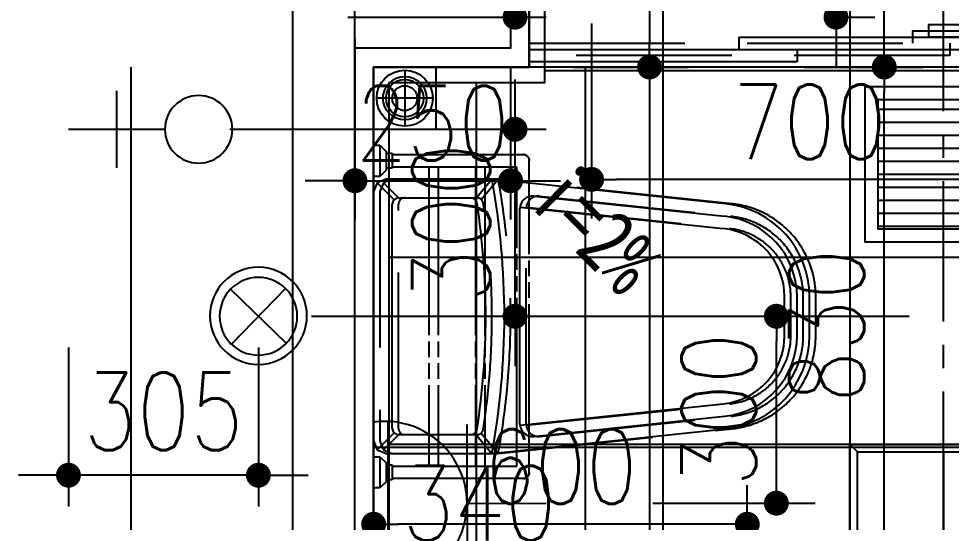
# Model space of a CAD drawing. Header units: inches. Extents: x -2597087 to 134135, y -662679 to 20000.
# Drawn here: x 7885 to 9383, y 11379 to 12187 of the extents above; entities that cross this region are included whole.
import ezdxf
from ezdxf.enums import TextEntityAlignment as Align

# ---------------------------------------------------------------- set-up
doc = ezdxf.new("R2010")
doc.units = ezdxf.units.IN
doc.header["$LTSCALE"] = 100
doc.header["$MEASUREMENT"] = 0
for name, pattern in [('__DASH', [0.35, 0.25, -0.1]), ('CENTER2', [1.125, 0.75, -0.125, 0.125, -0.125]), ('DASH', [0.35, 0.25, -0.1]), ('DASHDOT2', [12.7, 6.35, -3.175, 0, -3.175])]:
    doc.linetypes.add(name, pattern=pattern)
doc.layers.get('0').update_dxf_attribs({"linetype": 'CONTINUOUS'})
doc.layers.get('Defpoints').update_dxf_attribs({"linetype": 'CONTINUOUS'})
for name, color, linetype in [('_ARWALL-1', 7, 'CONTINUOUS'), ('C天-CEILITE', 5, 'CONTINUOUS'), ('EBE-REFR', 3, 'CONTINUOUS'), ('EQUIP-动力', 3, 'CONTINUOUS'), ('floor', 8, 'CONTINUOUS'), ('FURNITURE', 1, 'CONTINUOUS'), ('IBS-Water pipe', 1, 'CONTINUOUS'), ('IFC-NORM', 8, 'CONTINUOUS'), ('IRC-MED1', 250, 'CONTINUOUS'), ('RC', 1, 'CONTINUOUS'), ('T-BORDER', 252, 'CONTINUOUS'), ('WALL', 7, 'CONTINUOUS'), ('wall-dim', 3, 'CONTINUOUS'), ('WC', 1, 'CONTINUOUS'), ('天花开线', 4, 'CONTINUOUS')]:
    doc.layers.add(name, color=color, linetype=linetype)
doc.styles.get("Standard").update_dxf_attribs({"font": 'txt.shx', "width": 0.8, "bigfont": 'GBCBIG.shx'})
doc.styles.add('宋体', font='', dxfattribs={"width": 0.8})
doc.styles.add('尺寸标注', font='romans.shx', dxfattribs={"width": 0.8, "bigfont": 'hztxt.shx'})
doc.styles.add('繁黑体', font='simhei.ttf')
doc.styles.get('宋体').set_extended_font_data('SimSun')
doc.dimstyles.new('50', dxfattribs={"dimscale": 50, "dimtxt": 2.4, "dimasz": 0.8, "dimexe": 1.25, "dimexo": 0.6, "dimgap": 0.65, "dimtad": 1, "dimdec": 0, "dimdsep": 46, "dimtxsty": 'Standard', "dimblk1": 'DOT', "dimblk2": 'DOT', "dimsah": 1, "dimcen": 2.5, "dimclrd": 3, "dimclre": 3, "dimclrt": 3, "dimadec": 0, "dimazin": 0, "dimtfac": 1, "dimtdec": 0, "dimtix": 1, "dimtmove": 2, "dimatfit": 0, "dimldrblk": 'DOT', "dimfxl": 5, "dimfxlon": 1, "dimarcsym": 0})
doc.dimstyles.new('EHE1：50', dxfattribs={"dimscale": 50, "dimtxt": 2.5, "dimasz": 0.8, "dimexe": 1, "dimexo": 1, "dimgap": 0.8, "dimtad": 1, "dimdec": 0, "dimdsep": 46, "dimtxsty": '尺寸标注', "dimblk": 'DOT', "dimcen": 2.5, "dimclrd": 256, "dimclre": 256, "dimclrt": 256, "dimadec": 0, "dimazin": 0, "dimtfac": 1, "dimtdec": 0, "dimtix": 1, "dimtmove": 2, "dimatfit": 3, "dimldrblk": 'DOT', "dimfxl": 1, "dimtolj": 1, "dimtzin": 0, "dimarcsym": 0})

# ---------------------------------------------------------------- blocks, each defined once
blk = doc.blocks.new('A$C01FD4D6F')
at = {"color": 5}
for p, q in [((0, 154.8), (0, 0)), ((61.6, 77.4), (-61.6, 77.4))]:
    blk.add_line(p, q, dxfattribs=at)
blk.add_ellipse((0, 209), major_axis=(38.3, 38.3), ratio=1, start_param=5.497787, end_param=11.780972, dxfattribs=at)
blk = doc.blocks.new('A$C10063286')
for p, q in [((-44.8, -43.3), (44.8, 43.3)), ((-43.3, 44.8), (43.3, -44.8))]:
    blk.add_line(p, q)
for centre, radius in [((-0.7, 0), 77.9), ((0, 0), 62.3)]:
    blk.add_circle(centre, radius)
blk = doc.blocks.new('_Dot')
at = {"color": 0, "linetype": 'ByBlock', "lineweight": -2}
blk.add_line((-0.5, 0), (-1, 0), dxfattribs=at)
at = {"color": 0, "linetype": 'ByBlock', "const_width": 0.5}
blk.add_lwpolyline([(-0.25, 0, 1), (0.25, 0, 1)], format="xyb", close=True, dxfattribs=at)
blk = doc.blocks.new('*D31')
at = {"layer": 'Defpoints', "color": 0, "transparency": 16777216}
for p in [(7965, 11709.9), (8270, 11709.9), (7965, 11454.8)]:
    blk.add_point(p, dxfattribs=at)
at = {"layer": 'EBE-REFR', "lineweight": -2, "transparency": 16777216}
for p, q in [((7965, 11659.9), (7965, 11404.8)), ((8270, 11659.9), (8270, 11404.8)), ((7925, 11454.8), (7885, 11454.8)), ((8270, 11454.8), (7965, 11454.8)), ((8310, 11454.8), (8350, 11454.8))]:
    blk.add_line(p, q, dxfattribs=at)
at = {"layer": 'EBE-REFR', "lineweight": -2, "transparency": 16777216, "xscale": 40, "yscale": 40, "zscale": 40}
blk.add_blockref('_Dot', (7965, 11454.8), dxfattribs=at)
at = {"layer": 'EBE-REFR', "lineweight": -2, "transparency": 16777216, "xscale": 40, "yscale": 40, "zscale": 40, "rotation": 180}
blk.add_blockref('_Dot', (8270, 11454.8), dxfattribs=at)
at = {"layer": 'EBE-REFR', "transparency": 16777216, "insert": (8117.5, 11557.3), "char_height": 125, "attachment_point": 5, "style": '尺寸标注'}
blk.add_mtext('\\A1;305', dxfattribs=at)
blk = doc.blocks.new('*D32')
at = {"layer": 'Defpoints', "color": 0, "transparency": 16777216}
for p in [(8174, 12009.9), (8682.1, 12009.9), (8315, 11709.9)]:
    blk.add_point(p, dxfattribs=at)
at = {"layer": 'EBE-REFR', "lineweight": -2, "transparency": 16777216}
for p, q in [((8682.1, 12049.9), (8682.1, 12089.9)), ((8224, 12009.9), (8732.1, 12009.9)), ((8682.1, 11709.9), (8682.1, 12009.9)), ((8365, 11709.9), (8732.1, 11709.9)), ((8682.1, 11669.9), (8682.1, 11629.9))]:
    blk.add_line(p, q, dxfattribs=at)
at = {"layer": 'EBE-REFR', "lineweight": -2, "transparency": 16777216, "xscale": 40, "yscale": 40, "zscale": 40}
for p, rotation in [((8682.1, 12009.9), 270), ((8682.1, 11709.9), 90)]:
    blk.add_blockref('_Dot', p, dxfattribs=dict(at, rotation=rotation))
at = {"layer": 'EBE-REFR', "transparency": 16777216, "insert": (8579.6, 11859.9), "char_height": 125, "attachment_point": 5, "rotation": 90, "style": '尺寸标注'}
blk.add_mtext('\\A1;300', dxfattribs=at)
blk = doc.blocks.new('A$C59A76B4E')
at = {"color": 8, "linetype": 'ByBlock'}
for p, q in [((262.7, 407.6), (290, 440)), ((132.9, 407.1), (105.9, 434.1)), ((140, 410), (256.2, 410)), ((357.1, 412.8), (663.6, 380.5)), ((130, 40), (130, 400)), ((335, 47.1), (335, 392.9)), ((335.1, 395), (661.5, 360.6)), ((760, 188.7), (760, 251.2)), ((780, 188.7), (780, 251.2)), ((335.1, 45), (661.5, 79.4)), ((357.1, 27.2), (663.6, 59.5)), ((132.9, 32.9), (105.9, 5.9)), ((140, 30), (256.2, 30)), ((262.7, 32.4), (290, 0))]:
    blk.add_line(p, q, dxfattribs=at)
at = {"color": 251, "linetype": 'DASHDOT2', "ltscale": 0.1}
blk.add_line((0, 220), (950, 220), dxfattribs=at)
at = {"linetype": 'ByBlock'}
blk.add_lwpolyline([(290, 440), (120, 440), (105.9, 434.1), (100, 420), (100, 20), (105.9, 5.9), (120, 0), (290, 0), (665, 39.5, 0.385211), (800, 188.8), (800, 251.2, 0.385211), (665, 400.5), (290, 440)], format="xyb", dxfattribs=at)
at = {"color": 8, "linetype": 'ByBlock'}
for centre, radius, start, end in [((-910, 220), 1220, 349.6111, 10.3889), ((140, 400), 10, 90, 180), ((256.2, 400), 10, 8.7743, 90), ((355, 392.9), 20, 83.9868, 180), ((-910, 220), 1190, 351.2257, 8.7743), ((650, 251.2), 130, 0, 83.9868), ((650, 251.2), 110, 0, 83.9868), ((650, 188.8), 110, 276.0132, 0), ((650, 188.8), 130, 276.0132, 0), ((355, 47.1), 20, 180, 276.0132), ((140, 40), 10, 180, 270), ((256.2, 40), 10, 270, 351.2257)]:
    blk.add_arc(centre, radius, start, end, dxfattribs=at)
blk = doc.blocks.new('*D77')
at = {"layer": 'Defpoints', "color": 0, "transparency": 16777216}
for p in [(8363.4, 12599.9), (8682.1, 12599.9), (8363.4, 12189.9)]:
    blk.add_point(p, dxfattribs=at)
at = {"layer": 'EBE-REFR', "lineweight": -2, "transparency": 16777216}
for p, q in [((8413.4, 12599.9), (8732.1, 12599.9)), ((8682.1, 12229.9), (8682.1, 12559.9)), ((8413.4, 12189.9), (8732.1, 12189.9))]:
    blk.add_line(p, q, dxfattribs=at)
at = {"layer": 'EBE-REFR', "lineweight": -2, "transparency": 16777216, "xscale": 40, "yscale": 40, "zscale": 40}
for p, rotation in [((8682.1, 12599.9), 90), ((8682.1, 12189.9), 270)]:
    blk.add_blockref('_Dot', p, dxfattribs=dict(at, rotation=rotation))
at = {"layer": 'EBE-REFR', "transparency": 16777216, "insert": (8573.7, 12394.9), "char_height": 125, "attachment_point": 5, "rotation": 90, "style": '尺寸标注'}
blk.add_mtext('\\A1;{\\Fromans,hztxt|c134;EQ}', dxfattribs=at)
blk = doc.blocks.new('*D87')
at = {"layer": 'Defpoints', "color": 0, "transparency": 16777216}
for p in [(8716.2, 13049.9), (8746.2, 12109.9), (8898.1, 12109.9)]:
    blk.add_point(p, dxfattribs=at)
at = {"layer": 'wall-dim', "color": 3, "lineweight": -2, "transparency": 16777216}
for p, q in [((8746.2, 13049.9), (8960.6, 13049.9)), ((8898.1, 13009.9), (8898.1, 12149.9)), ((8776.2, 12109.9), (8960.6, 12109.9))]:
    blk.add_line(p, q, dxfattribs=at)
at = {"layer": 'wall-dim', "color": 3, "lineweight": -2, "transparency": 16777216, "xscale": 40, "yscale": 40, "zscale": 40}
for p, rotation in [((8898.1, 13049.9), 90), ((8898.1, 12109.9), 270)]:
    blk.add_blockref('_Dot', p, dxfattribs=dict(at, rotation=rotation))
at = {"layer": 'wall-dim', "color": 3, "transparency": 16777216, "insert": (8805.6, 12579.9), "char_height": 120, "attachment_point": 5, "rotation": 90}
blk.add_mtext('940', dxfattribs=at)
blk = doc.blocks.new('*D90')
at = {"layer": 'Defpoints', "color": 0, "transparency": 16777216}
for p in [(8425, 12185.1), (8675, 12139.9), (8675, 11927.4)]:
    blk.add_point(p, dxfattribs=at)
at = {"layer": 'wall-dim', "color": 3, "lineweight": -2, "transparency": 16777216}
for p, q in [((8425, 12155.1), (8425, 11864.9)), ((8675, 12109.9), (8675, 11864.9)), ((8385, 11927.4), (8345, 11927.4)), ((8425, 11927.4), (8675, 11927.4)), ((8715, 11927.4), (8755, 11927.4))]:
    blk.add_line(p, q, dxfattribs=at)
at = {"layer": 'wall-dim', "color": 3, "lineweight": -2, "transparency": 16777216, "xscale": 40, "yscale": 40, "zscale": 40}
blk.add_blockref('_Dot', (8425, 11927.4), dxfattribs=at)
at = {"layer": 'wall-dim', "color": 3, "lineweight": -2, "transparency": 16777216, "xscale": 40, "yscale": 40, "zscale": 40, "rotation": 180}
blk.add_blockref('_Dot', (8675, 11927.4), dxfattribs=at)
at = {"layer": 'wall-dim', "color": 3, "transparency": 16777216, "insert": (8550, 12019.9), "char_height": 120, "attachment_point": 5}
blk.add_mtext('250', dxfattribs=at)
blk = doc.blocks.new('*D91')
at = {"layer": 'Defpoints', "color": 0, "transparency": 16777216}
for p in [(8746.2, 12109.9), (8648.1, 10249.9), (8898.1, 10249.9)]:
    blk.add_point(p, dxfattribs=at)
at = {"layer": 'wall-dim', "color": 3, "lineweight": -2, "transparency": 16777216}
for p, q in [((8776.2, 12109.9), (8960.6, 12109.9)), ((8898.1, 12069.9), (8898.1, 10289.9)), ((8678.1, 10249.9), (8960.6, 10249.9))]:
    blk.add_line(p, q, dxfattribs=at)
at = {"layer": 'wall-dim', "color": 3, "lineweight": -2, "transparency": 16777216, "xscale": 40, "yscale": 40, "zscale": 40}
for p, rotation in [((8898.1, 12109.9), 90), ((8898.1, 10249.9), 270)]:
    blk.add_blockref('_Dot', p, dxfattribs=dict(at, rotation=rotation))
at = {"layer": 'wall-dim', "color": 3, "transparency": 16777216, "insert": (8805.6, 11179.9), "char_height": 120, "attachment_point": 5, "rotation": 90}
blk.add_mtext('1860', dxfattribs=at)
blk = doc.blocks.new('*D164')
at = {"layer": 'Defpoints', "color": 0, "transparency": 16777216}
for p in [(8455, 11376.1), (8455, 11275.2), (9055, 11275.2)]:
    blk.add_point(p, dxfattribs=at)
at = {"layer": 'WC', "color": 3, "lineweight": -2, "transparency": 16777216}
for p, q in [((8455, 11305.2), (8455, 11438.6)), ((9055, 11305.2), (9055, 11438.6)), ((9015, 11376.1), (8495, 11376.1))]:
    blk.add_line(p, q, dxfattribs=at)
at = {"layer": 'WC', "color": 3, "lineweight": -2, "transparency": 16777216, "xscale": 40, "yscale": 40, "zscale": 40, "rotation": 180}
blk.add_blockref('_Dot', (8455, 11376.1), dxfattribs=at)
at = {"layer": 'WC', "color": 3, "lineweight": -2, "transparency": 16777216, "xscale": 40, "yscale": 40, "zscale": 40}
blk.add_blockref('_Dot', (9055, 11376.1), dxfattribs=at)
at = {"layer": 'WC', "color": 3, "transparency": 16777216, "insert": (8755, 11468.6), "char_height": 120, "attachment_point": 5}
blk.add_mtext('600', dxfattribs=at)
blk = doc.blocks.new('*D166')
at = {"layer": 'Defpoints', "color": 0, "transparency": 16777216}
for p in [(9116.8, 12109.9), (9275, 12109.9), (9095, 11279.9)]:
    blk.add_point(p, dxfattribs=at)
at = {"layer": 'WC', "color": 3, "lineweight": -2, "transparency": 16777216}
for p, q in [((9146.8, 12109.9), (9337.5, 12109.9)), ((9275, 11319.9), (9275, 12069.9)), ((9125, 11279.9), (9337.5, 11279.9))]:
    blk.add_line(p, q, dxfattribs=at)
at = {"layer": 'WC', "color": 3, "lineweight": -2, "transparency": 16777216, "xscale": 40, "yscale": 40, "zscale": 40}
for p, rotation in [((9275, 12109.9), 90), ((9275, 11279.9), 270)]:
    blk.add_blockref('_Dot', p, dxfattribs=dict(at, rotation=rotation))
at = {"layer": 'WC', "color": 3, "transparency": 16777216, "insert": (9182.5, 11694.9), "char_height": 120, "attachment_point": 5, "rotation": 90}
blk.add_mtext('830', dxfattribs=at)
blk = doc.blocks.new('*D172')
at = {"layer": 'Defpoints', "color": 0, "transparency": 16777216}
for p in [(9204, 13019.9), (9275, 13019.9), (9116.8, 12109.9)]:
    blk.add_point(p, dxfattribs=at)
at = {"layer": 'WC', "color": 3, "lineweight": -2, "transparency": 16777216}
for p, q in [((9234, 13019.9), (9337.5, 13019.9)), ((9275, 12149.9), (9275, 12979.9)), ((9146.8, 12109.9), (9337.5, 12109.9))]:
    blk.add_line(p, q, dxfattribs=at)
at = {"layer": 'WC', "color": 3, "lineweight": -2, "transparency": 16777216, "xscale": 40, "yscale": 40, "zscale": 40}
for p, rotation in [((9275, 13019.9), 90), ((9275, 12109.9), 270)]:
    blk.add_blockref('_Dot', p, dxfattribs=dict(at, rotation=rotation))
at = {"layer": 'WC', "color": 3, "transparency": 16777216, "insert": (9182.5, 12564.9), "char_height": 120, "attachment_point": 5, "rotation": 90}
blk.add_mtext('910', dxfattribs=at)
blk = doc.blocks.new('DL')
at = {"color": 8}
for p, q in [((0, 45), (0, -45)), ((45, 0), (-45, 0))]:
    blk.add_line(p, q, dxfattribs=at)
at = {"color": 1}
blk.add_lwpolyline([(-50, 50), (50, 50), (50, -50), (-50, -50)], close=True, dxfattribs=at)
at = {"color": 8}
for radius in [45, 35, 30, 20]:
    blk.add_circle((0, 0), radius, dxfattribs=at)
blk = doc.blocks.new('*D202')
at = {"layer": 'Defpoints', "color": 0, "transparency": 16777216}
for p in [(9191.2, 12249.9), (9197.5, 12249.9), (9191.2, 12189.9)]:
    blk.add_point(p, dxfattribs=at)
at = {"layer": 'floor', "color": 3, "lineweight": -2, "transparency": 16777216}
for p, q in [((9197.5, 12289.9), (9197.5, 12329.9)), ((9197.5, 12249.9), (9260, 12249.9)), ((9197.5, 12189.9), (9197.5, 12249.9)), ((9197.5, 12189.9), (9260, 12189.9)), ((9197.5, 12149.9), (9197.5, 12109.9))]:
    blk.add_line(p, q, dxfattribs=at)
at = {"layer": 'floor', "color": 3, "lineweight": -2, "transparency": 16777216, "xscale": 40, "yscale": 40, "zscale": 40}
for p, rotation in [((9197.5, 12249.9), 270), ((9197.5, 12189.9), 90)]:
    blk.add_blockref('_Dot', p, dxfattribs=dict(at, rotation=rotation))
at = {"layer": 'floor', "color": 3, "transparency": 16777216, "insert": (9105, 12374), "char_height": 120, "attachment_point": 5, "rotation": 90}
blk.add_mtext('60', dxfattribs=at)
blk = doc.blocks.new('A$C7E671F70')
at = {"layer": 'C天-CEILITE', "color": 8}
for p, q in [((12.2, 287.8), (0, 300)), ((287.8, 287.8), (300, 300)), ((12.2, 12.2), (0, 0)), ((287.8, 12.2), (300, 0))]:
    blk.add_line(p, q, dxfattribs=at)
at = {"layer": 'C天-CEILITE', "color": 1}
blk.add_lwpolyline([(0, 300), (300, 300), (300, 0), (0, 0)], close=True, dxfattribs=at)
at = {"layer": 'C天-CEILITE', "color": 8}
blk.add_lwpolyline([(12.2, 287.8), (287.8, 287.8), (287.8, 12.2), (12.2, 12.2)], close=True, dxfattribs=at)
at = {"layer": 'RC', "color": 8}
for p, q in [((150, 287.8), (150, 12.2)), ((12.2, 150), (287.8, 150))]:
    blk.add_line(p, q, dxfattribs=at)
blk = doc.blocks.new('A$C305E440D')
at = {"layer": 'RC'}
blk.add_blockref('A$C7E671F70', (0, -300), dxfattribs=at)
blk = doc.blocks.new('eeeeee')
at = {"layer": 'FURNITURE'}
blk.add_lwpolyline([(65894, 5402.8), (65424.1, 5402.8), (65424.1, 5422.8), (65894, 5422.8)], close=True, dxfattribs=at)
for points in [[(65118.9, 5382.8), (65548.9, 5382.8), (65548.9, 5402.8)], [(64782.6, 5382.8), (65212.6, 5382.8)]]:
    blk.add_lwpolyline(points, dxfattribs=at)
at = {"layer": 'WC'}
for p, q in [((65118.9, 5402.8), (65548.9, 5402.8)), ((65118.9, 5402.8), (65118.9, 5382.8, 0)), ((65212.6, 5382.8, 0), (65212.6, 5362.8, 0))]:
    blk.add_line(p, q, dxfattribs=at)
at = {"layer": 'WC', "elevation": 0}
for points in [[(65212.6, 5362.8), (64782.6, 5362.8)], [(65875.1, 5373.8), (65632.1, 5373.8), (65716.9, 5358.8)]]:
    blk.add_lwpolyline(points, dxfattribs=at)
blk = doc.blocks.new('A$C38B7485E')
at = {"layer": '_ARWALL-1'}
blk.add_lwpolyline([(1200.1, 8600), (100.1, 8600), (100.1, 5500), (2000.1, 5500), (2000.1, 5650), (1800.1, 5650), (1800.1, 5600), (200.1, 5600), (200.1, 8400), (1200.1, 8400)], close=True, dxfattribs=at)
at = {"layer": 'T-BORDER'}
blk.add_lwpolyline([(480.1, 8370), (480.1, 7460), (230.1, 7460), (230.1, 5630)], dxfattribs=at)
at = {"layer": 'WALL'}
blk.add_lwpolyline([(450.1, 7780), (450.1, 7490), (200.1, 7490)], dxfattribs=at)
blk = doc.blocks.new('*D244')
at = {"layer": 'Defpoints', "color": 0, "transparency": 16777216}
for p in [(8455, 11382.7), (8795, 11382.7), (8795, 11317.6)]:
    blk.add_point(p, dxfattribs=at)
at = {"layer": 'floor', "color": 3, "lineweight": -2, "transparency": 16777216}
for p, q in [((8455, 11352.7), (8455, 11255.1)), ((8795, 11352.7), (8795, 11255.1)), ((8495, 11317.6), (8755, 11317.6))]:
    blk.add_line(p, q, dxfattribs=at)
at = {"layer": 'floor', "color": 3, "lineweight": -2, "transparency": 16777216, "xscale": 40, "yscale": 40, "zscale": 40, "rotation": 180}
blk.add_blockref('_Dot', (8455, 11317.6), dxfattribs=at)
at = {"layer": 'floor', "color": 3, "lineweight": -2, "transparency": 16777216, "xscale": 40, "yscale": 40, "zscale": 40}
blk.add_blockref('_Dot', (8795, 11317.6), dxfattribs=at)
at = {"layer": 'floor', "color": 3, "transparency": 16777216, "insert": (8625, 11410.1), "char_height": 120, "attachment_point": 5}
blk.add_mtext('340', dxfattribs=at)
blk = doc.blocks.new('A$C131B6BAA')
h = blk.add_hatch()
h.set_pattern_fill('_USER', color=8, scale=25, style=0, pattern_type=0)
h.set_pattern_definition([(0, (0, 0), (0, 25), [])])
h.paths.add_polyline_path([(-125, -125), (125, -125), (125, 125), (-125, 125)])
blk.add_lwpolyline([(-150, -150), (150, -150), (150, 150), (-150, 150)], close=True)
at = {"color": 8}
blk.add_lwpolyline([(-125, -125), (125, -125), (125, 125), (-125, 125)], close=True, dxfattribs=at)
blk = doc.blocks.new('*D283')
at = {"layer": 'Defpoints', "color": 0, "transparency": 16777216}
for p in [(8805, 12249.9), (9505, 12249.9), (8805, 11929.5)]:
    blk.add_point(p, dxfattribs=at)
at = {"layer": 'floor', "color": 3, "lineweight": -2, "transparency": 16777216}
for p, q in [((8805, 12179.5), (8805, 11867)), ((9505, 12179.5), (9505, 11867)), ((9465, 11929.5), (8845, 11929.5))]:
    blk.add_line(p, q, dxfattribs=at)
at = {"layer": 'floor', "color": 3, "lineweight": -2, "transparency": 16777216, "xscale": 40, "yscale": 40, "zscale": 40, "rotation": 180}
blk.add_blockref('_Dot', (8805, 11929.5), dxfattribs=at)
at = {"layer": 'floor', "color": 3, "lineweight": -2, "transparency": 16777216, "xscale": 40, "yscale": 40, "zscale": 40}
blk.add_blockref('_Dot', (9505, 11929.5), dxfattribs=at)
at = {"layer": 'floor', "color": 3, "transparency": 16777216, "insert": (9155, 12022), "char_height": 120, "attachment_point": 5}
blk.add_mtext('700', dxfattribs=at)
blk = doc.blocks.new('A$C566B0CA4')
at = {"color": 8, "linetype": 'DASH'}
for p, q in [((0, 240), (50, 240)), ((500, 240), (550, 240)), ((15, 220), (15, 10)), ((35, 20), (35, 220)), ((515, 220), (515, 20)), ((535, 10), (535, 220)), ((35, 161.4), (515, 161.4)), ((35, 146.4), (515, 146.4)), ((35, 86.4), (515, 86.4)), ((35, 71.4), (515, 71.4)), ((515, 20), (35, 20)), ((525, 0), (25, 0))]:
    blk.add_line(p, q, dxfattribs=at)
for points in [[(10, 230), (40, 230), (50, 240), (50, 250), (0, 250), (0, 240)], [(510, 230), (540, 230), (550, 240), (550, 250), (500, 250), (500, 240)]]:
    blk.add_lwpolyline(points, close=True, dxfattribs=at)
for points in [[(13, 230), (13, 220), (37, 220), (37, 230)], [(513, 230), (513, 220), (537, 220), (537, 230)]]:
    blk.add_lwpolyline(points, dxfattribs=at)
for centre, start, end in [((25, 10), 180, 270), ((525, 10), 270, 360)]:
    blk.add_arc(centre, 10, start, end, dxfattribs=at)
blk = doc.blocks.new('*D462')
at = {"layer": 'Defpoints', "color": 0, "transparency": 16777216}
for p in [(8873.6, 11709.9), (9101.7, 11709.9), (8873.6, 11409.9)]:
    blk.add_point(p, dxfattribs=at)
at = {"layer": 'EQUIP-动力', "color": 3, "lineweight": -2, "transparency": 16777216}
for p, q in [((8903.6, 11709.9), (9164.2, 11709.9)), ((9101.7, 11449.9), (9101.7, 11669.9)), ((8903.6, 11409.9), (9164.2, 11409.9))]:
    blk.add_line(p, q, dxfattribs=at)
at = {"layer": 'EQUIP-动力', "color": 3, "lineweight": -2, "transparency": 16777216, "xscale": 40, "yscale": 40, "zscale": 40}
for p, rotation in [((9101.7, 11709.9), 90), ((9101.7, 11409.9), 270)]:
    blk.add_blockref('_Dot', p, dxfattribs=dict(at, rotation=rotation))
at = {"layer": 'EQUIP-动力', "color": 3, "transparency": 16777216, "insert": (9009.2, 11559.9), "char_height": 120, "attachment_point": 5, "rotation": 90}
blk.add_mtext('300', dxfattribs=at)
blk = doc.blocks.new('A$C13D5077C')
at = {"layer": 'EQUIP-动力', "color": 7}
for points in [[(0, 262.5), (0, 135.5)], [(-127, 135.5), (127, 135.5)], [(-132.1, 8.5), (131.5, 8.5)]]:
    blk.add_lwpolyline(points, dxfattribs=at)
blk.add_lwpolyline([(130.5, -13.1, 1.142122), (-130.9, -14.4)], format="xyb", dxfattribs=at)
blk = doc.blocks.new('A$C415A6ACF')
at = {"layer": 'EQUIP-动力', "color": 2}
blk.add_blockref('A$C13D5077C', (84.4, 14.5), dxfattribs=at)
at = {"layer": 'EQUIP-动力', "style": '宋体', "width": 0.8}
blk.add_text('F', height=115.1, rotation=0.0003, dxfattribs=at).set_placement((165.7, 220.2), align=Align.MIDDLE_CENTER)
blk = doc.blocks.new('*D718')
at = {"layer": 'Defpoints', "color": 0, "transparency": 16777216}
for p in [(8716.2, 13049.9), (8746.2, 12109.9), (8898.1, 12109.9)]:
    blk.add_point(p, dxfattribs=at)
at = {"layer": 'wall-dim', "color": 3, "lineweight": -2, "transparency": 16777216}
for p, q in [((8746.2, 13049.9), (8960.6, 13049.9)), ((8898.1, 13009.9), (8898.1, 12149.9)), ((8776.2, 12109.9), (8960.6, 12109.9))]:
    blk.add_line(p, q, dxfattribs=at)
at = {"layer": 'wall-dim', "color": 3, "lineweight": -2, "transparency": 16777216, "xscale": 40, "yscale": 40, "zscale": 40}
for p, rotation in [((8898.1, 13049.9), 90), ((8898.1, 12109.9), 270)]:
    blk.add_blockref('_Dot', p, dxfattribs=dict(at, rotation=rotation))
at = {"layer": 'wall-dim', "color": 3, "transparency": 16777216, "insert": (8805.6, 12579.9), "char_height": 120, "attachment_point": 5, "rotation": 90}
blk.add_mtext('940', dxfattribs=at)
blk = doc.blocks.new('*D721')
at = {"layer": 'Defpoints', "color": 0, "transparency": 16777216}
for p in [(8425, 12185.1), (8675, 12139.9), (8675, 11927.4)]:
    blk.add_point(p, dxfattribs=at)
at = {"layer": 'wall-dim', "color": 3, "lineweight": -2, "transparency": 16777216}
for p, q in [((8425, 12155.1), (8425, 11864.9)), ((8675, 12109.9), (8675, 11864.9)), ((8385, 11927.4), (8345, 11927.4)), ((8425, 11927.4), (8675, 11927.4)), ((8715, 11927.4), (8755, 11927.4))]:
    blk.add_line(p, q, dxfattribs=at)
at = {"layer": 'wall-dim', "color": 3, "lineweight": -2, "transparency": 16777216, "xscale": 40, "yscale": 40, "zscale": 40}
blk.add_blockref('_Dot', (8425, 11927.4), dxfattribs=at)
at = {"layer": 'wall-dim', "color": 3, "lineweight": -2, "transparency": 16777216, "xscale": 40, "yscale": 40, "zscale": 40, "rotation": 180}
blk.add_blockref('_Dot', (8675, 11927.4), dxfattribs=at)
at = {"layer": 'wall-dim', "color": 3, "transparency": 16777216, "insert": (8550, 12019.9), "char_height": 120, "attachment_point": 5}
blk.add_mtext('250', dxfattribs=at)
blk = doc.blocks.new('*D722')
at = {"layer": 'Defpoints', "color": 0, "transparency": 16777216}
for p in [(8746.2, 12109.9), (8648.1, 10249.9), (8898.1, 10249.9)]:
    blk.add_point(p, dxfattribs=at)
at = {"layer": 'wall-dim', "color": 3, "lineweight": -2, "transparency": 16777216}
for p, q in [((8776.2, 12109.9), (8960.6, 12109.9)), ((8898.1, 12069.9), (8898.1, 10289.9)), ((8678.1, 10249.9), (8960.6, 10249.9))]:
    blk.add_line(p, q, dxfattribs=at)
at = {"layer": 'wall-dim', "color": 3, "lineweight": -2, "transparency": 16777216, "xscale": 40, "yscale": 40, "zscale": 40}
for p, rotation in [((8898.1, 12109.9), 90), ((8898.1, 10249.9), 270)]:
    blk.add_blockref('_Dot', p, dxfattribs=dict(at, rotation=rotation))
at = {"layer": 'wall-dim', "color": 3, "transparency": 16777216, "insert": (8805.6, 11179.9), "char_height": 120, "attachment_point": 5, "rotation": 90}
blk.add_mtext('1860', dxfattribs=at)

msp = doc.modelspace()

# ---------------------------------------------------------------- hatches: boundary and pattern name
at = {"layer": 'RC'}
h = msp.add_hatch(dxfattribs=at)
h.set_pattern_fill('_USER', color=8, scale=300, angle=90, style=0, double=1, pattern_type=0)
h.set_pattern_definition([(90, (9819.9, 10304.34), (-300, 2e-14), []), (180, (9819.9, 10304.34), (-4e-14, -300), [])])
h.paths.add_polyline_path([(8730.001, 12994.868), (9970.001, 12994.868), (9970.001, 10304.868), (8480.001, 10304.868), (8480.001, 12084.86), (8730.001, 12084.86)])

# ---------------------------------------------------------------- linework, layer by layer
at = {"layer": 'EQUIP-动力', "color": 8, "linetype": '__DASH', "ltscale": 10}
for p, q in [((9320.434, 12168.093, 0), (9995, 12168.093)), ((9320.434, 12168.093, 0), (9320.434, 12148.093)), ((8705, 12148.093, 0), (9995, 12148.093)), ((9380.434, 12148.093), (9380.434, 12128.093, 0)), ((9995, 12109.86), (8705, 12109.86)), ((8465, 11984.394), (8465, 11934.394)), ((8485, 11969.394), (8695, 11969.394)), ((8705, 11459.394), (8705, 11959.394)), ((8685, 11949.394), (8485, 11949.394)), ((8543.598, 11949.394), (8543.598, 11469.394)), ((8558.598, 11949.394), (8558.598, 11469.394)), ((8618.598, 11949.394), (8618.598, 11469.394)), ((8633.598, 11949.394), (8633.598, 11469.394)), ((8685, 11469.394), (8685, 11949.394)), ((8470.858, 11924.005), (8465, 11909.863)), ((8485, 11929.863), (8470.858, 11924.005)), ((8497.93, 11896.933), (8470.86, 11924.003)), ((8655, 11929.863), (8485, 11929.863)), ((8627.7, 11897.453), (8655, 11929.863)), ((9030, 11890.352), (8655, 11929.863)), ((8465, 11909.863), (8465, 11509.863)), ((8505, 11899.863), (8621.19, 11899.863)), ((8722.09, 11902.683), (9028.59, 11870.393)), ((8495, 11529.863), (8495, 11889.863)), ((8700, 11536.933), (8700, 11882.793)), ((8700.11, 11884.883), (9026.49, 11850.503)), ((9124.97, 11678.613), (9124.97, 11741.113)), ((9144.97, 11678.613), (9144.97, 11741.113)), ((9165, 11678.614), (9165, 11741.112)), ((8365, 11709.863), (9315, 11709.863)), ((8700.11, 11534.843), (9026.49, 11569.223)), ((8722.09, 11517.043), (9028.59, 11549.333)), ((8497.93, 11522.793), (8470.86, 11495.723)), ((8505, 11519.863), (8621.19, 11519.863)), ((8627.7, 11522.273), (8655, 11489.863)), ((8655, 11489.863), (9030, 11529.375)), ((8465, 11509.863), (8470.858, 11495.721)), ((8470.858, 11495.721), (8485, 11489.863)), ((8485, 11489.863), (8655, 11489.863)), ((8465, 11484.394), (8465, 11434.394)), ((8485, 11469.394), (8685, 11469.394)), ((8695, 11449.394), (8485, 11449.394))]:
    msp.add_line(p, q, dxfattribs=at)
at = {"layer": 'EQUIP-动力', "color": 8, "linetype": '__DASH', "ltscale": 10, "elevation": 0}
msp.add_lwpolyline([(9380.434, 12128.093), (8705, 12128.093)], dxfattribs=at)
at = {"layer": 'EQUIP-动力', "color": 8, "linetype": '__DASH', "ltscale": 10}
for points in [[(8475, 11974.394), (8475, 11944.394), (8465, 11934.394), (8455, 11934.394), (8455, 11984.394), (8465, 11984.394)], [(8475, 11474.394), (8475, 11444.394), (8465, 11434.394), (8455, 11434.394), (8455, 11484.394), (8465, 11484.394)]]:
    msp.add_lwpolyline(points, close=True, dxfattribs=at)
for points in [[(8475, 11971.394), (8485, 11971.394), (8485, 11947.394), (8475, 11947.394)], [(8475, 11471.394), (8485, 11471.394), (8485, 11447.394), (8475, 11447.394)]]:
    msp.add_lwpolyline(points, dxfattribs=at)
for centre, radius, start, end in [((8695, 11959.394), 10, 0, 90), ((7455, 11709.863), 1220, 349.611142, 10.388858), ((8505, 11889.863), 10, 90, 180), ((8621.191, 11889.863), 10, 8.774289, 90), ((8719.998, 11882.792), 20, 83.986831, 180), ((7455, 11709.863), 1190, 351.225708, 8.774289), ((9015.017, 11741.118), 149.984, 359.997611, 84.266461), ((9014.97, 11741.112), 130, 0, 83.986831), ((9014.97, 11741.112), 110, 0, 83.986831), ((9014.97, 11678.614), 110, 276.013169, 0), ((9014.97, 11678.614), 130, 276.013169, 0), ((9015.017, 11678.608), 149.984, 275.733539, 0.002389), ((8719.998, 11536.934), 20, 180, 276.013169), ((8505, 11529.863), 10, 180, 270), ((8621.191, 11529.863), 10, 270, 351.225711), ((8695, 11459.394), 10, 270, 0)]:
    msp.add_arc(centre, radius, start, end, dxfattribs=at)
at = {"layer": 'floor', "color": 8}
for p, q in [((8795.001, 10279.868), (8795.001, 12109.86)), ((8455, 11499.868), (9995, 11499.868))]:
    msp.add_line(p, q, dxfattribs=at)
at = {"layer": 'floor', "color": 2, "linetype": 'ByBlock'}
msp.add_lwpolyline([(9995, 12109.86), (8705, 12109.86)], dxfattribs=at)
at = {"layer": 'floor', "color": 1}
msp.add_lwpolyline([(8893.323, 11678.992, 0, 0, 0), (8679.412, 11892.356, 38.503, 0, 0), (8579.379, 11992.702, 0, 0, 0)], format="xyseb", dxfattribs=at)
at = {"layer": 'IRC-MED1'}
msp.add_line((8065, 12109.864), (8065.001, 10289.872), dxfattribs=at)
at = {"layer": 'RC', "color": 8}
msp.add_lwpolyline([(8705.001, 13019.868), (9995.001, 13019.868), (9995.001, 10279.868), (8455.001, 10279.868), (8455.001, 12109.86), (8705.001, 12109.86), (8705.001, 13019.868)], dxfattribs=at)
msp.add_lwpolyline([(8730.001, 12994.868), (9970.001, 12994.868), (9970.001, 10304.868), (8480.001, 10304.868), (8480.001, 12084.86), (8730.001, 12084.86)], close=True, dxfattribs=at)
at = {"layer": 'WC', "color": 2, "linetype": 'ByBlock'}
msp.add_lwpolyline([(9995, 12109.86), (8705, 12109.86)], dxfattribs=at)
at = {"layer": '天花开线', "linetype": 'CENTER2', "ltscale": 3}
msp.add_line((9369.91, 11026.514), (9369.91, 12316.335), dxfattribs=at)

# ---------------------------------------------------------------- block references
at = {"layer": 'EQUIP-动力', "color": 2, "rotation": 270.0212773974872}
msp.add_blockref('A$C415A6ACF', (8454.948, 11493.434), dxfattribs=at)
at = {"layer": 'IBS-Water pipe', "color": 5, "extrusion": (0, 0, -1), "xscale": -1, "zscale": -1, "rotation": 90}
msp.add_blockref('A$C01FD4D6F', (-7965, 12009.863), dxfattribs=at)
at = {"layer": 'IBS-Water pipe', "color": 1, "xscale": -1, "rotation": 90}
msp.add_blockref('A$C10063286', (8270, 11709.863), dxfattribs=at)
at = {"layer": 'IFC-NORM'}
msp.add_blockref('DL', (8505.013, 12059.86), dxfattribs=at)
at = {"layer": 'RC', "linetype": 'ByBlock', "xscale": -0.8333333335031058, "yscale": 0.8333333333212068, "zscale": 0.8333333333333335}
msp.add_blockref('A$C131B6BAA', (9369.305, 11953.734), dxfattribs=at)
at = {"layer": 'RC', "color": 8}
msp.add_blockref('A$C305E440D', (9219.908, 11504.34), dxfattribs=at)
at = {"layer": 'WALL'}
msp.add_blockref('A$C38B7485E', (8224.867, 4649.868), dxfattribs=at)
at = {"layer": 'WC'}
for name, p in [('eeeeee', (-56077.572, 6755.211)), ('A$C59A76B4E', (8355.001, 11489.863))]:
    msp.add_blockref(name, p, dxfattribs=at)
at = {"layer": 'WC', "xscale": -1, "rotation": 90}
msp.add_blockref('A$C566B0CA4', (8705.001, 11984.394), dxfattribs=at)

# ---------------------------------------------------------------- texts
at = {"layer": 'floor', "color": 1, "style": '繁黑体', "width": 0.8}
msp.add_text('i=2%%% ', height=100.2674, rotation=315.12284, dxfattribs=at).set_placement((8830.543, 11832.166), align=Align.MIDDLE_CENTER)

# ---------------------------------------------------------------- dimensions: what is measured, and where the dimension line sits
at = {"layer": 'EBE-REFR'}
dim = msp.add_linear_dim(base=(8682.133, 12599.864), p1=(8363.433, 12189.86), p2=(8363.433, 12599.864), angle=270, text='{\\Fromans,hztxt|c134;EQ}', dimstyle='EHE1：50', dxfattribs=at)
dim.commit()
dim.dimension.update_dxf_attribs({"geometry": '*D77', "text_midpoint": (8573.681, 12394.862)})
for base, p1, p2, angle, picture, middle in [((8682.133, 12009.863), (8315, 11709.863), (8173.972, 12009.863), 270, '*D32', (8579.633, 11859.863)), ((7965, 11454.806), (8270, 11709.863), (7965, 11709.863), 180, '*D31', (8117.5, 11557.306))]:
    dim = msp.add_linear_dim(base=base, p1=p1, p2=p2, angle=angle, dimstyle='EHE1：50', dxfattribs=at)
    dim.commit()
    dim.dimension.update_dxf_attribs({"geometry": picture, "text_midpoint": middle})
at = {"layer": 'EQUIP-动力'}
dim = msp.add_linear_dim(base=(9101.691, 11709.863), p1=(8873.602, 11409.864), p2=(8873.602, 11709.863), angle=90, dimstyle='50', dxfattribs=at)
dim.commit()
dim.dimension.update_dxf_attribs({"geometry": '*D462', "text_midpoint": (9009.191, 11559.864)})
at = {"layer": 'floor'}
dim = msp.add_linear_dim(base=(9197.487, 12249.86), p1=(9191.167, 12189.86), p2=(9191.167, 12249.86), angle=90, dimstyle='50', dxfattribs=at)
dim.commit()
dim.dimension.update_dxf_attribs({"geometry": '*D202', "text_midpoint": (9104.987, 12374.007), "dimtype": 160})
dim = msp.add_linear_dim(base=(8805, 11929.536), p1=(9505, 12249.86), p2=(8805, 12249.86), dimstyle='50', override={"dimarcsym": 2}, dxfattribs=at)
dim.commit()
dim.dimension.update_dxf_attribs({"geometry": '*D283', "text_midpoint": (9155, 12022.036)})
dim = msp.add_aligned_dim(p1=(8455, 11382.662), p2=(8795.001, 11382.662), distance=-65.067, dimstyle='50', dxfattribs=at)
dim.commit()
dim.dimension.update_dxf_attribs({"geometry": '*D244', "text_midpoint": (8625.001, 11410.095)})
at = {"layer": 'wall-dim'}
for base, p1, p2, picture, middle in [((8898.135, 12109.86), (8716.168, 13049.868), (8746.168, 12109.86), '*D87', (8805.635, 12579.864)), ((8898.135, 12109.86), (8716.168, 13049.868), (8746.168, 12109.86), '*D718', (8805.635, 12579.864)), ((8898.135, 10249.868), (8746.168, 12109.86), (8648.135, 10249.868), '*D91', (8805.635, 11179.864)), ((8898.135, 10249.868), (8746.168, 12109.86), (8648.135, 10249.868), '*D722', (8805.635, 11179.864))]:
    dim = msp.add_linear_dim(base=base, p1=p1, p2=p2, angle=90, dimstyle='50', dxfattribs=at)
    dim.commit()
    dim.dimension.update_dxf_attribs({"geometry": picture, "text_midpoint": middle})
for picture in ['*D90', '*D721']:
    dim = msp.add_linear_dim(base=(8675, 11927.389), p1=(8425, 12185.085), p2=(8675, 12139.86), dimstyle='50', dxfattribs=at)
    dim.commit()
    dim.dimension.update_dxf_attribs({"geometry": picture, "text_midpoint": (8550, 12019.889)})
at = {"layer": 'WC'}
for base, p1, p2, picture, middle in [((9275, 13019.868), (9116.785, 12109.86), (9204.036, 13019.868), '*D172', (9182.5, 12564.864)), ((9275, 12109.86), (9095, 11279.866), (9116.785, 12109.86), '*D166', (9182.5, 11694.863))]:
    dim = msp.add_linear_dim(base=base, p1=p1, p2=p2, angle=90, dimstyle='50', dxfattribs=at)
    dim.commit()
    dim.dimension.update_dxf_attribs({"geometry": picture, "text_midpoint": middle})
dim = msp.add_linear_dim(base=(8455.001, 11376.116), p1=(9055, 11275.21), p2=(8455.001, 11275.21), dimstyle='50', dxfattribs=at)
dim.commit()
dim.dimension.update_dxf_attribs({"geometry": '*D164', "text_midpoint": (8755, 11468.616)})

doc.saveas('drawing.dxf')
